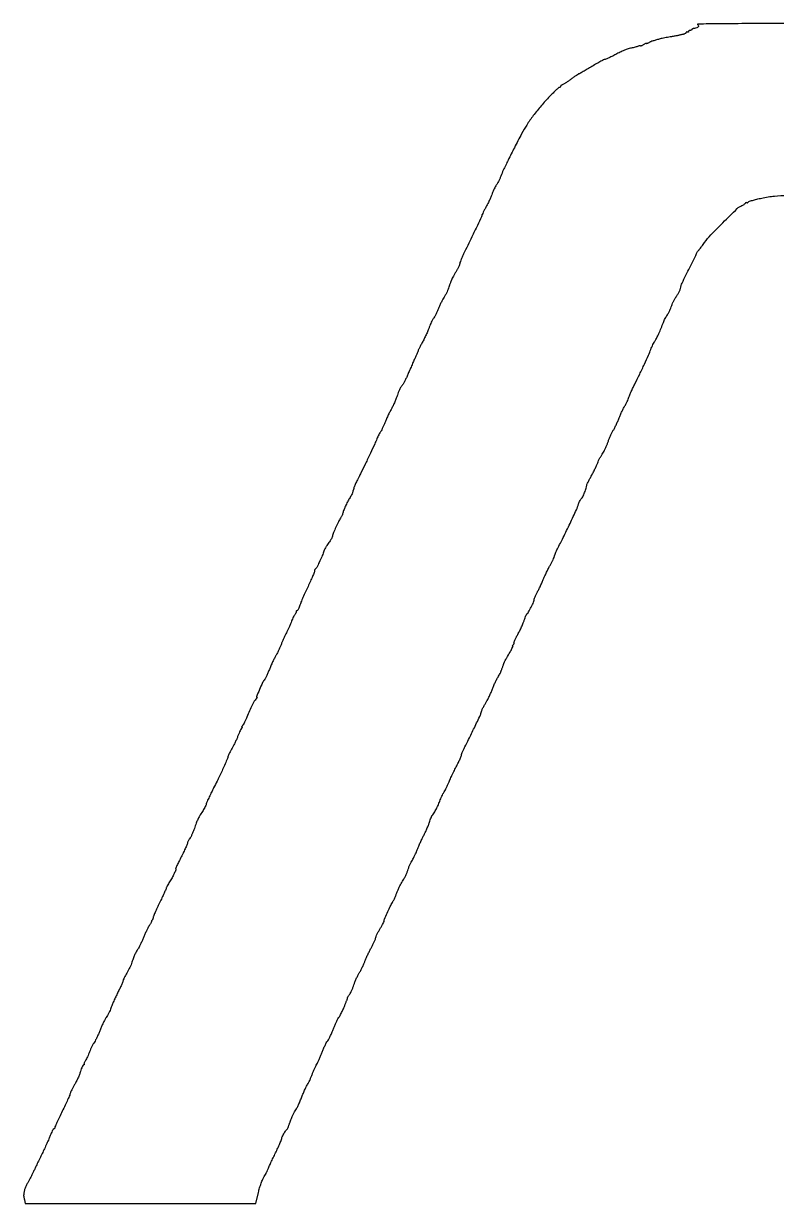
# Model space of a CAD drawing. Extents: x 153 to 7594, y 148 to 3762.
# Drawn here: x 5004 to 5662, y 148 to 1179 of the extents above; entities that cross this region are included whole.
import ezdxf

# ---------------------------------------------------------------- set-up
doc = ezdxf.new("R2010")
doc.units = 0

msp = doc.modelspace()

# ---------------------------------------------------------------- linework, layer by layer
msp.add_lwpolyline([(5671.5, 1178.90574, 0.000854), (5637.649046, 1178.874822, 0.002145), (5612.964974, 1178.704214, 0.000444), (5593.115389, 1178.46425, 0.746427), (5592.991641, 1178.026328, -0.191932), (5593.686309, 1177.069096, -0.245002), (5593.439332, 1176.023801, -0.132847), (5592.138017, 1175.144767, -0.063776), (5590.149081, 1174.736277, 0.034528), (5589.326071, 1174.616757, 0.050699), (5588.631293, 1174.390706, 0.063851), (5588.151508, 1174.100892, 0.228842), (5588, 1173.787196, -0.183552), (5587.885839, 1173.486697, -0.090592), (5587.559375, 1173.231239, -0.070474), (5587.073974, 1173.058128, -0.050507), (5586.5, 1173, 0.06887), (5585.926682, 1172.920655, 0.085131), (5585.440625, 1172.688914, 0.099915), (5585.115626, 1172.344827, 0.140337), (5585, 1171.940983, -0.096615), (5584.929688, 1171.580506, -0.174358), (5584.731339, 1171.359094, -0.171257), (5584.434421, 1171.312451, -0.092807), (5584.08541, 1171.447214, 0.101603), (5583.710531, 1171.584507, 0.124106), (5583.339984, 1171.547929, 0.124439), (5583.031772, 1171.340244, 0.102479), (5582.832108, 1170.996323, -0.135683), (5582.546891, 1170.571696, -0.045553), (5581.932924, 1170.13471, -0.041363), (5581.131425, 1169.75263, -0.036863), (5580.246697, 1169.490092, 0.000913), (5579.223723, 1169.264984, 0.000534), (5577.99903, 1168.99177, 0.000534), (5576.774056, 1168.715746, 0.000907), (5575.75, 1168.481892, -0.007707), (5574.643828, 1168.245066, -0.003142), (5573.132812, 1167.955701, -0.003108), (5571.504781, 1167.664973, -0.003962), (5570, 1167.418157, 0.002023), (5565.558344, 1166.707313, 0.010461), (5563.112699, 1166.253021, 0.013587), (5560.978773, 1165.74942, 0.005022), (5558, 1164.928309, -0.00073), (5556.239615, 1164.426754, -0.001041), (5554.675, 1163.986963, -0.000568), (5553.350381, 1163.619229, -0.015676), (5553, 1163.534112, 0.057289), (5552.694885, 1163.432522, 0.005467), (5551.985938, 1163.092854, 0.006918), (5551.148195, 1162.665655, 0.005402), (5550.25, 1162.179381, -0.017911), (5549.386554, 1161.73948, -0.034314), (5548.660937, 1161.460728, -0.047303), (5548.148354, 1161.354878, -0.446543), (5548, 1161.487869, 0.494202), (5547.847514, 1161.604465, 0.035647), (5547.265625, 1161.400943, 0.02836), (5546.459488, 1160.997086, 0.014727), (5545.5, 1160.408043, -0.01558), (5544.540473, 1159.821226, -0.03022), (5543.734375, 1159.42455, -0.039991), (5543.158322, 1159.235605, -0.485462), (5543, 1159.360239, 0.410737), (5542.83578, 1159.526422, 0.04176), (5542.225541, 1159.482661, 0.033603), (5541.374889, 1159.290435, 0.018477), (5540.363543, 1158.948119, -0.019412), (5539.101102, 1158.523442, -0.00942), (5537.458567, 1158.074433, -0.009328), (5535.728473, 1157.670532, -0.013272), (5534.176521, 1157.381465, 0.050695), (5532.24349, 1156.869492, 0.010439), (5528.966698, 1155.556554, 0.01088), (5525.20913, 1153.861698, 0.010049), (5521.426852, 1151.961388, -0.005442), (5517.867918, 1150.132029, -0.008814), (5514.798571, 1148.663392, -0.003219), (5512.166198, 1147.480826, -0.30966), (5511.780382, 1147.552951, 0.32941), (5511.395803, 1147.610668, 0.002313), (5508.315659, 1145.95948, 0.007508), (5504.755733, 1143.960105, 0.004591), (5500.613791, 1141.500157, -0.002628), (5496.454881, 1139.007985, -0.00408), (5492.838511, 1136.906334, -0.001306), (5489.693535, 1135.123667, -0.125144), (5489.197282, 1134.989489, 0.141661), (5488.736139, 1134.848596, 0.00378), (5486.944207, 1133.660362, 0.007612), (5484.853685, 1132.204498, 0.005104), (5482.506402, 1130.479562, -0.007436), (5480.082853, 1128.715928, -0.00902), (5477.75748, 1127.138095, -0.007832), (5475.762829, 1125.880685, -0.059939), (5474.756402, 1125.422685, 0.045199), (5474.084408, 1125.140416, 0.053937), (5473.515943, 1124.755024, 0.062745), (5473.126654, 1124.330327, 0.155383), (5473, 1123.932612, -0.102817), (5472.926039, 1123.576741, -0.098757), (5472.7159, 1123.273955, -0.097011), (5472.402005, 1123.07107, -0.095384), (5472.03285, 1123, 0.183702), (5471.423011, 1122.768118, 0.00452), (5469.164488, 1120.723438, 0.009202), (5466.547363, 1118.220048, 0.006063), (5463.626342, 1115.25, 0.014368), (5456.159382, 1107.009915, 0.015373), (5449.350827, 1098.533995, 0.016336), (5443.540512, 1090.279324, 0.024872), (5439.102549, 1082.720952, 0.002553), (5432.794098, 1070.486834, 0.003737), (5427.37792, 1059.650637, 0.00379), (5423.116426, 1050.793709, 0.018927), (5420.954712, 1045.723568, -0.012585), (5419.974228, 1043.340598, -0.011794), (5418.854818, 1040.957244, -0.011853), (5417.761944, 1038.890386, -0.039125), (5416.907369, 1037.609369, 0.03972), (5416.087749, 1036.377578, 0.014632), (5415.125933, 1034.523116, 0.014396), (5414.189209, 1032.427799, 0.01679), (5413.425172, 1030.385801, -0.018906), (5412.542377, 1028.056469, -0.008199), (5411.201788, 1025.025829, -0.0081), (5409.669461, 1021.846101, -0.010662), (5408.163831, 1019, 0.004763), (5406.766414, 1016.432198, 0.006541), (5405.562182, 1014.095044, 0.00437), (5404.59766, 1012.118343, 0.074793), (5404.387793, 1011.429937, -0.073248), (5404.012904, 1010.186547, -0.000902), (5400.438815, 1002.611939, -0.002103), (5395.605793, 992.526743, -0.000678), (5388.357863, 977.615643, 0.008819), (5387.072011, 974.856913, 0.011163), (5385.986372, 972.26169, 0.009332), (5385.171061, 970.063762, 0.084336), (5385, 969.056815, -0.096787), (5384.810779, 968.088459, -0.01284), (5383.971875, 966.166848, -0.014483), (5382.840167, 963.918172, -0.011696), (5381.5, 961.570017, 0.00223), (5380.158408, 959.319431, 0.003505), (5379.028125, 957.3729, 0.00095), (5378.059619, 955.670213, 0.129535), (5378, 955.443946, -0.086597), (5377.962218, 955.227433, -0.002813), (5377.657427, 954.395427, -0.005325), (5377.280628, 953.416487, -0.003667), (5376.833794, 952.3151, 0.002076), (5376.377436, 951.20043, 0.002736), (5375.971107, 950.180061, 0.001981), (5375.638732, 949.321934, 0.026427), (5375.534637, 949, -0.022834), (5374.824276, 946.747932, -0.020249), (5373.885849, 944.475961, -0.01965), (5372.734802, 942.218305, -0.018457), (5371.387324, 940.0091, 0.022413), (5370.312576, 938.215274, 0.008551), (5368.972657, 935.628056, 0.008448), (5367.610864, 932.764215, 0.010254), (5366.435635, 930.033876, -0.010537), (5365.295622, 927.389479, -0.010405), (5364.040604, 924.784168, -0.01032), (5362.847924, 922.55007, -0.038898), (5361.967315, 921.231319, 0.042475), (5361.143646, 919.978555, 0.014817), (5360.17105, 918.049963, 0.014593), (5359.221002, 915.853693, 0.016509), (5358.442052, 913.69342, -0.020253), (5357.51461, 911.18044, -0.008142), (5356.053773, 907.822442, -0.008041), (5354.361016, 904.251864, -0.01008), (5352.672429, 901, 0.002748), (5351.116494, 898.108082, 0.004482), (5349.832183, 895.635994, 0.0009), (5348.731002, 893.459453, 0.276797), (5348.744842, 893.271468, -0.259011), (5348.765304, 893.080386, -0.00086), (5347.807556, 890.827199, -0.004303), (5346.688143, 888.267419, -0.002646), (5345.328083, 885.271468, 0.002483), (5343.753966, 881.806991, 0.001639), (5341.977549, 877.810104, 0.001649), (5340.275912, 873.912598, 0.003196), (5338.946013, 870.784203, -0.012248), (5337.728957, 868.059335, -0.012626), (5336.391526, 865.425164, -0.012433), (5335.120117, 863.204199, -0.051354), (5334.187943, 861.971359, 0.058473), (5333.318545, 860.786962, 0.018024), (5332.293497, 858.819717, 0.01776), (5331.296517, 856.518255, 0.018612), (5330.482253, 854.187155, -0.018407), (5329.567928, 851.566152, -0.009496), (5328.242661, 848.355303, -0.009426), (5326.752788, 845.100604, -0.014082), (5325.318355, 842.320259, 0.009876), (5323.834525, 839.502576, 0.006053), (5322.19179, 836.126489, 0.006066), (5320.646027, 832.743688, 0.010746), (5319.465912, 829.913019, -0.00885), (5318.434355, 827.41203, -0.009963), (5317.353046, 825.046974, -0.009307), (5316.357808, 823.074866, -0.052029), (5315.700314, 822.09276, 0.043851), (5315.073904, 821.189333, 0.011668), (5314.240205, 819.645998, 0.01174), (5313.37103, 817.839615, 0.01185), (5312.590452, 816, -0.013392), (5310.745858, 811.689783, -0.002175), (5306.904063, 803.433241, -0.002561), (5302.619999, 794.449653, -0.003624), (5298.707578, 786.5, 0.000129), (5297.797489, 784.682956, 0.000077), (5296.713533, 782.516548, 0.000077), (5295.633073, 780.355472, 0.000132), (5294.73451, 778.556335, 0.008584), (5293.958497, 776.932357, 0.009103), (5293.254322, 775.313948, 0.008775), (5292.698445, 773.900273, 0.040671), (5292.459603, 773.056335, -0.008869), (5292.331042, 772.459709, -0.014295), (5292.19813, 771.957173, -0.008016), (5292.071214, 771.551466, -0.323523), (5292, 771.5, 0.331621), (5291.928596, 771.446791, 0.005941), (5291.789803, 770.960611, 0.012233), (5291.643627, 770.367739, 0.007538), (5291.499318, 769.663782, -0.05704), (5291.202545, 768.708037, -0.014173), (5290.498645, 767.22586, -0.014306), (5289.590557, 765.564916, -0.013917), (5288.580971, 763.942991, 0.028183), (5286.863415, 760.999812, 0.014978), (5285.058053, 757.184284, 0.014887), (5283.517333, 753.351573, 0.035309), (5282.66269, 750.400166, -0.055765), (5282.466814, 749.814365, -0.012189), (5281.99545, 748.859326, -0.01255), (5281.392231, 747.775716, -0.011747), (5280.722478, 746.6992, 0.030121), (5278.951922, 743.605538, 0.010123), (5276.738299, 738.895521, 0.009958), (5274.72856, 734.131216, 0.033592), (5273.691131, 730.915938, -0.050508), (5273.241351, 729.667824, -0.018177), (5272.363211, 727.99402, -0.017815), (5271.261072, 726.216948, -0.020186), (5270.077617, 724.597668, 0.023761), (5268.854829, 722.899227, 0.016603), (5267.634764, 720.878876, 0.016791), (5266.592492, 718.859596, 0.033122), (5265.928754, 717.18173, -0.020849), (5264.39227, 713.000657, -0.012392), (5262.234557, 708.151249, -0.007202), (5259.99786, 703.612006, -0.137097), (5258.936828, 702.460958, 0.096895), (5258.577973, 702.128814, 0.052594), (5258.275193, 701.60699, 0.049621), (5258.069489, 700.989373, 0.055643), (5258, 700.366887, -0.09693), (5257.80085, 699.349251, -0.003918), (5256.351741, 695.867066, -0.006739), (5254.53865, 691.759319, -0.00471), (5252.388906, 687.175904, 0.005321), (5250.13607, 682.357394, 0.005464), (5248.0067, 677.534484, 0.005303), (5246.250266, 673.312466, 0.02292), (5245.350166, 670.75, -0.017388), (5244.733385, 668.929977, -0.026125), (5244.05952, 667.395312, -0.024017), (5243.412234, 666.248939, -0.257676), (5242.961259, 666, 0.121084), (5242.594635, 665.909894, 0.100731), (5242.28237, 665.655943, 0.091602), (5242.072622, 665.276114, 0.080637), (5242, 664.828741, -0.085373), (5241.903796, 664.269414, -0.032259), (5241.590008, 663.537784, -0.030807), (5241.138427, 662.769263, -0.032786), (5240.604284, 662.078741, 0.056799), (5239.960648, 661.158754, 0.014485), (5239.138533, 659.532352, 0.014572), (5238.302544, 657.608447, 0.014302), (5237.574436, 655.627139, -0.015563), (5236.770302, 653.45588, -0.009573), (5235.696092, 650.949861, -0.009596), (5234.537444, 648.509642, -0.016903), (5233.474812, 646.547232, 0.017928), (5232.393746, 644.540966, 0.009165), (5231.175048, 641.952672, 0.009095), (5230.015374, 639.23662, 0.013497), (5229.108012, 636.813942, -0.015756), (5228.190141, 634.396498, -0.010624), (5226.998541, 631.696543, -0.010709), (5225.733321, 629.131874, -0.020849), (5224.596753, 627.153266, 0.0214), (5223.383273, 625.035371, 0.007901), (5221.850051, 621.953995, 0.007814), (5220.280089, 618.533273, 0.009322), (5218.911319, 615.259417, -0.006696), (5217.642171, 612.178463, -0.008225), (5216.371993, 609.338704, -0.006996), (5215.23542, 606.992023, -0.057517), (5214.585569, 606, 0.062415), (5212.68014, 603.028419, 0.011201), (5209.973033, 597.016721, 0.00507), (5207.355325, 590.658732, 0.523576), (5207.801027, 589.984687, -0.224914), (5207.95393, 589.908098, -0.303004), (5207.965285, 589.758058, -0.092491), (5207.765139, 589.519147, -0.027254), (5207.378668, 589.234687, 0.118889), (5206.07129, 587.842837, 0.009976), (5203.698917, 583.474271, 0.013566), (5201.207349, 578.321785, 0.013238), (5198.977323, 573, -0.012685), (5198.044113, 570.766037, -0.013015), (5197.006283, 568.601562, -0.01285), (5196.010356, 566.773441, -0.052196), (5195.265993, 565.75, 0.027534), (5194.723411, 565.076377, 0.065037), (5194.418806, 564.509564, 0.149487), (5194.394631, 564.146296, 0.343517), (5194.595012, 563.984687, -0.120436), (5194.850418, 563.917663, -0.326992), (5194.926021, 563.758058, -0.154766), (5194.796567, 563.519274, -0.039004), (5194.451015, 563.234687, 0.114898), (5193.928107, 562.651582, 0.011216), (5193.048631, 560.96144, 0.013738), (5192.089073, 558.868591, 0.010458), (5191.149983, 556.527661, -0.013477), (5190.075359, 553.894997, -0.008788), (5188.700797, 550.914168, -0.00884), (5187.256666, 548.052289, -0.016649), (5185.974777, 545.804584, 0.014716), (5184.810894, 543.782004, 0.013451), (5183.730828, 541.633654, 0.013598), (5182.870357, 539.66328, 0.042021), (5182.440664, 538.276922, -0.051457), (5181.526907, 535.513872, -0.002144), (5177.224996, 526.04633, -0.003981), (5172.902363, 516.834496, -0.013932), (5169.905033, 511, 0.010637), (5168.043206, 507.433842, 0.006729), (5166.017496, 503.20176, 0.005891), (5164.237284, 499.228059, 0.031693), (5163.433957, 497, -0.034835), (5162.981006, 495.768015, -0.012091), (5162.163752, 494.059375, -0.011943), (5161.16988, 492.214794, -0.013614), (5160.129539, 490.5, 0.008218), (5157.584141, 486.404748, 0.02366), (5156.003601, 483.458357, 0.023247), (5154.693621, 480.347564, 0.007708), (5153.057763, 475.673579, -0.013591), (5152.079128, 472.979485, -0.013168), (5150.945895, 470.313612, -0.013193), (5149.826125, 468.022859, -0.0464), (5148.936471, 466.646365, 0.023889), (5148.195225, 465.605319, 0.024986), (5147.568563, 464.51341, 0.025671), (5147.125799, 463.521205, 0.092183), (5146.999063, 462.842271, -0.102072), (5146.811844, 461.937927, -0.003791), (5145.400713, 458.73648, -0.006741), (5143.643123, 454.966229, -0.004673), (5141.559189, 450.75, 0.003149), (5139.505794, 446.627243, 0.005386), (5137.851095, 443.157812, 0.001306), (5136.470489, 440.160472, 0.546246), (5136.573546, 440, -0.536744), (5136.881389, 439.535802, -0.00897), (5135.3943, 436.184008, -0.016229), (5133.513475, 432.462669, -0.01701), (5131.422654, 428.93029, 0.008685), (5130.323794, 427.142379, 0.010658), (5129.362868, 425.434128, 0.009234), (5128.616241, 423.973793, 0.072481), (5128.384741, 423.249721, -0.064589), (5128.124788, 422.390344, -0.002005), (5126.596338, 419.028846, -0.003895), (5124.744754, 415.080997, -0.002684), (5122.588443, 410.636498, 0.004764), (5120.447361, 406.176232, 0.006828), (5118.641605, 402.179574, 0.003952), (5117.197426, 398.790294, 0.099047), (5117, 397.803444, -0.04464), (5116.944724, 397.185548, -0.036852), (5116.779688, 396.544866, -0.038282), (5116.537692, 395.976161, -0.076791), (5116.25, 395.583333, 0.037723), (5115.96106, 395.247164, 0.033377), (5115.712678, 394.857812, 0.034902), (5115.536683, 394.475424, 0.080826), (5115.474009, 394.166667, -0.10496), (5115.373523, 393.770025, -0.010449), (5114.919973, 392.894938, -0.012788), (5114.324705, 391.866395, -0.009823), (5113.624428, 390.773548, 0.028168), (5112.734979, 389.26655, 0.007428), (5111.486748, 386.759861, 0.007516), (5110.149346, 383.860023, 0.007653), (5108.908002, 380.938568, -0.007612), (5107.668859, 378.021625, -0.007546), (5106.338061, 375.13532, -0.007438), (5105.098715, 372.64634, -0.028888), (5104.221546, 371.165019, 0.018847), (5102.548558, 368.46487, 0.021002), (5101.147397, 365.740401, 0.018575), (5099.850213, 362.636586, 0.010238), (5098.485101, 358.755849, -0.020557), (5097.674235, 356.594256, -0.01107), (5096.508128, 353.997852, -0.011007), (5095.200624, 351.399946, -0.016973), (5093.946234, 349.220411, 0.012679), (5092.775107, 347.225362, 0.013064), (5091.718795, 345.193073, 0.012884), (5090.896233, 343.38734, 0.052905), (5090.545934, 342.238516, -0.050487), (5090.153612, 340.929275, -0.005877), (5088.95078, 338.114051, -0.007012), (5087.429884, 334.79396, -0.005677), (5085.708039, 331.273955, 0.005831), (5083.922758, 327.621422, 0.005708), (5082.210119, 323.902349, 0.005633), (5080.781513, 320.60523, 0.02138), (5080.00145, 318.5, -0.024527), (5079.314167, 316.680385, -0.013087), (5078.297362, 314.5, -0.012999), (5077.140109, 312.322669, -0.019735), (5076.012587, 310.5, 0.025091), (5074.792024, 308.478883, 0.010184), (5073.327237, 305.614765, 0.010047), (5071.873845, 302.464744, 0.012603), (5070.660068, 299.486435, -0.011082), (5069.471976, 296.545587, -0.009548), (5068.096905, 293.508964, -0.009653), (5066.743486, 290.801831, -0.027267), (5065.661615, 288.986435, 0.022523), (5064.631907, 287.295249, 0.011009), (5063.466212, 285.05539, 0.010897), (5062.354271, 282.66906, 0.015517), (5061.4798, 280.5, -0.012622), (5060.644948, 278.394148, -0.010541), (5059.655734, 276.201217, -0.010682), (5058.665383, 274.233123, -0.028375), (5057.850652, 272.887122, 0.026307), (5057.210806, 271.839843, 0.038651), (5056.772516, 270.854622, 0.043901), (5056.564025, 270.05008, 0.24239), (5056.696212, 269.637122, -0.107389), (5056.852118, 269.394656, -0.250384), (5056.824315, 269.187154, -0.178967), (5056.613284, 269.045021, -0.059709), (5056.237625, 269, 0.264347), (5055.723354, 268.707681, 0.022248), (5054.973737, 267.310938, 0.024965), (5054.192379, 265.45332, 0.016467), (5053.47368, 263.25, -0.022626), (5052.589204, 260.647587, -0.012585), (5051.290358, 257.558603, -0.012532), (5049.815775, 254.492416, -0.019781), (5048.383724, 251.949501, 0.011428), (5047.041455, 249.656442, 0.012252), (5045.837521, 247.356428, 0.011869), (5044.900799, 245.335271, 0.055055), (5044.520765, 244.107825, -0.053888), (5044.068569, 242.635183, -0.003568), (5042.288084, 238.569073, -0.005126), (5040.076841, 233.749111, -0.003808), (5037.539762, 228.469898, 0.002933), (5035.033488, 223.278093, 0.004449), (5032.921055, 218.731919, 0.001762), (5031.160545, 214.81659, 0.105144), (5031, 214.061575, -0.081858), (5030.933173, 213.656122, -0.092158), (5030.740367, 213.311838, -0.10067), (5030.453258, 213.081635, -0.119354), (5030.116143, 213, 0.261336), (5029.672082, 212.750888, 0.014293), (5028.848126, 211.310937, 0.019194), (5027.944546, 209.453535, 0.012559), (5027.040649, 207.25, -0.010835), (5025.868352, 204.363858, -0.003758), (5024.056482, 200.251562, -0.003731), (5021.992124, 195.750166, -0.004333), (5019.9594, 191.5, 0.000991), (5017.900568, 187.26815, 0.000859), (5015.757716, 182.821875, 0.000864), (5013.830805, 178.78819, 0.002532), (5012.522058, 176, -0.006854), (5011.357569, 173.573885, -0.004564), (5009.959751, 170.824406, -0.004594), (5008.554399, 168.181095, -0.008963), (5007.376973, 166.104361, 0.025381), (5005.958882, 163.399938, 0.02963), (5004.902375, 160.699675, 0.030027), (5004.183146, 157.925468, 0.027431), (5003.774505, 155, 0.064314), (5003.789322, 154.667364, 0.00397), (5003.967687, 153.692188, 0.005839), (5004.203639, 152.531323, 0.004291), (5004.491219, 151.25), (5005.25, 148), (5105.980833, 148), (5206.711666, 148), (5209.012253, 157.550868, -0.014531), (5210.097496, 161.542966, -0.013451), (5211.438419, 165.570542, -0.013691), (5212.831548, 169.102772, -0.040552), (5214.043584, 171.407672, 0.011451), (5215.142659, 173.231788, 0.010594), (5216.18702, 175.151741, 0.010647), (5217.043918, 176.900106, 0.034467), (5217.505727, 178.106804, -0.031134), (5218.05403, 179.5686, -0.003298), (5219.564095, 182.881374, -0.004063), (5221.422456, 186.804166, -0.003252), (5223.485867, 191, 0.00637), (5225.547986, 195.260066, 0.007331), (5227.403531, 199.377349, 0.006661), (5228.87635, 202.905771, 0.041621), (5229.452021, 204.773955, -0.041681), (5229.903858, 206.239653, -0.022947), (5230.683471, 207.947534, -0.022732), (5231.639357, 209.618687, -0.033633), (5232.636761, 210.980162, 0.011069), (5233.58662, 212.16111, 0.014452), (5234.399215, 213.284242, 0.012023), (5235.021231, 214.247485, 0.11657), (5235.171845, 214.706207, -0.05168), (5235.258026, 215.158172, -0.008623), (5235.52708, 216.001198, -0.009373), (5235.880422, 216.984655, -0.008184), (5236.286006, 218, 0.001306), (5236.698983, 218.993934, 0.001665), (5237.074259, 219.9125, 0.001292), (5237.384336, 220.684488, 0.013987), (5237.5, 221, -0.020182), (5238.331974, 223.185317, -0.012819), (5239.466819, 225.661324, -0.012879), (5240.704495, 228.031963, -0.02375), (5241.849151, 229.880606, 0.035365), (5242.74745, 231.409547, 0.007312), (5244.094341, 234.227428, 0.007651), (5245.563647, 237.553722, 0.007144), (5246.965619, 241, -0.006834), (5248.361547, 244.437529, -0.007449), (5249.812746, 247.7375, -0.007045), (5251.135756, 250.523886, -0.036131), (5251.999874, 252, 0.032442), (5252.80761, 253.356767, 0.009636), (5253.864144, 255.528125, 0.009624), (5254.959842, 258.019531, 0.010248), (5255.935041, 260.5, -0.009827), (5256.926192, 263.027299, -0.008316), (5258.070373, 265.659613, -0.008408), (5259.193758, 268.024456, -0.023117), (5260.089564, 269.639107, 0.025597), (5260.998728, 271.297153, 0.008263), (5262.176707, 273.839758, 0.008216), (5263.395599, 276.715493, 0.009128), (5264.475414, 279.531086, -0.014094), (5265.607125, 282.396554, -0.011222), (5266.983321, 285.423016, -0.011383), (5268.385918, 288.170726, -0.027824), (5269.573433, 290.105964, 0.027608), (5270.759474, 292.036935, 0.011405), (5272.156705, 294.768617, 0.011243), (5273.5254, 297.772759, 0.014207), (5274.648167, 300.611751, -0.011355), (5275.723024, 303.375588, -0.010596), (5276.946052, 306.152976, -0.010636), (5278.136915, 308.573211, -0.035075), (5279.063915, 310.08976, 0.028823), (5280.427007, 312.258399, 0.009894), (5282.152673, 315.543133, 0.009531), (5283.729869, 318.85132, 0.036112), (5284.523036, 321, -0.022105), (5284.631855, 321.322281, -0.001673), (5284.967699, 322.180061, -0.002304), (5285.376591, 323.200434, -0.001751), (5285.833794, 324.3151, 0.006158), (5286.280456, 325.432004, 0.008177), (5286.657427, 326.459107, 0.006081), (5286.947232, 327.324213, 0.077928), (5287, 327.660729, -0.123968), (5287.082302, 327.987576, -0.008763), (5287.546165, 328.815137, -0.011948), (5288.147093, 329.790229, -0.00871), (5288.859284, 330.84563, 0.035605), (5289.694378, 332.239231, 0.012698), (5290.689869, 334.335904, 0.012526), (5291.669337, 336.699632, 0.014457), (5292.480151, 339, -0.018062), (5293.366304, 341.457455, -0.010864), (5294.584746, 344.308043, -0.010874), (5295.921256, 347.093266, -0.018628), (5297.171018, 349.346529, 0.015), (5298.441801, 351.599011, 0.008618), (5299.843793, 354.383638, 0.008604), (5301.157246, 357.232643, 0.014189), (5302.156362, 359.688368, -0.013629), (5303.179813, 362.211998, -0.00723), (5304.577343, 365.283572, -0.00719), (5306.097923, 368.385087, -0.011063), (5307.510768, 371.019051, 0.011444), (5308.819701, 373.463765, 0.011195), (5310.025461, 375.983653, 0.011148), (5310.984116, 378.240921, 0.040802), (5311.439703, 379.725472, -0.044634), (5311.906113, 381.20484, -0.012198), (5312.902857, 383.442746, -0.012233), (5314.16248, 385.935605, -0.012461), (5315.535146, 388.34834, 0.004953), (5316.863082, 390.603014, 0.007242), (5317.983559, 392.616164, 0.003896), (5318.888882, 394.331585, 0.118347), (5319.004631, 394.80008, -0.097102), (5319.347773, 396.491005, -0.004964), (5321.556116, 401.660278, -0.00849), (5323.883173, 406.725682, -0.026828), (5325.677334, 410, 0.021701), (5326.664676, 411.758873, 0.008792), (5327.862119, 414.234375, 0.00868), (5329.058939, 416.946408, 0.010916), (5330.068248, 419.5, -0.015593), (5331.119927, 422.08968, -0.011237), (5332.44683, 424.9125, -0.011367), (5333.831401, 427.542286, -0.024021), (5335.046238, 429.5, 0.026319), (5336.228952, 431.425632, 0.013663), (5337.509149, 433.940625, 0.013547), (5338.686385, 436.602291, 0.020048), (5339.55956, 439, -0.01616), (5340.398957, 441.361898, -0.012032), (5341.470875, 443.9125, -0.012191), (5342.599324, 446.270844, -0.02684), (5343.599368, 448, 0.02398), (5344.630525, 449.759665, 0.009868), (5345.863938, 452.234375, 0.009737), (5347.085367, 454.946421, 0.012331), (5348.102421, 457.5, -0.01152), (5349.184769, 460.230396, -0.006459), (5350.618932, 463.5, -0.006442), (5352.153855, 466.767452, -0.010437), (5353.551956, 469.5, 0.012706), (5354.916866, 472.197802, 0.008462), (5356.348902, 475.353125, 0.008522), (5357.635025, 478.463536, 0.016473), (5358.538249, 481, -0.007596), (5359.258885, 483.143358, -0.010673), (5359.971396, 485.03125, -0.007199), (5360.619091, 486.577721, -0.127692), (5360.950243, 487, 0.096451), (5362.163217, 488.364338, 0.012188), (5364.097049, 491.821118, 0.01508), (5366.030262, 495.767374, 0.01954), (5367.548411, 499.5, -0.012743), (5368.37085, 501.603575, -0.010708), (5369.346032, 503.789625, -0.01085), (5370.322994, 505.748107, -0.02911), (5371.127147, 507.081701, 0.025607), (5371.940701, 508.409771, 0.009573), (5372.948897, 510.349778, 0.009455), (5373.968831, 512.509419, 0.011312), (5374.844211, 514.581701, -0.012879), (5375.928488, 517.126235, -0.0038), (5377.719249, 520.96811, -0.003812), (5379.799364, 525.258942, -0.004094), (5381.896502, 529.416121, 0.005422), (5383.818912, 533.25224, 0.008775), (5385.360762, 536.560238, 0.003201), (5386.601227, 539.397156, 0.306928), (5386.521579, 539.811755, -0.297304), (5386.437795, 540.209849, -0.00679), (5387.197901, 542.090443, -0.012953), (5388.207413, 544.329383, -0.00813), (5389.497309, 546.895634, 0.006455), (5392.807855, 553.427349, 0.00184), (5397.779003, 563.65263, 0.000381), (5403.129481, 574.783625, 0.070465), (5403.514585, 576, -0.045973), (5404.025993, 577.939597, -0.021131), (5405.025237, 580.357192, -0.01979), (5406.360254, 582.961018, -0.018743), (5407.919787, 585.5, 0.025803), (5409.129645, 587.533504, 0.010183), (5410.589355, 590.444925, 0.010047), (5412.041952, 593.660597, 0.012388), (5413.260567, 596.716765, -0.010938), (5414.469318, 599.773918, -0.008921), (5415.892161, 602.992531, -0.009034), (5417.308796, 605.90919, -0.023225), (5418.466475, 607.946893, 0.004767), (5419.437284, 609.517732, 0.007054), (5420.255777, 610.91492, 0.003566), (5420.921579, 612.108899, 0.126049), (5421, 612.415028, -0.080072), (5421.047812, 612.711673, -0.004893), (5421.338887, 613.563147, -0.007187), (5421.711748, 614.573446, -0.005252), (5422.153656, 615.6849, 0.007034), (5422.614475, 616.856059, 0.006903), (5423.045174, 618.047073, 0.006818), (5423.394126, 619.101654, 0.025887), (5423.568581, 619.77322, -0.055202), (5423.798175, 620.483403, -0.009457), (5424.405515, 621.767173, -0.010207), (5425.181375, 623.253041, -0.008952), (5426.050831, 624.77322, 0.00263), (5429.007394, 629.794157, 0.01201), (5430.639742, 632.761663, 0.013338), (5431.569542, 634.675703, 0.545111), (5431.360471, 635, -0.412876), (5431.234897, 635.125002, -0.10225), (5431.298622, 635.440625, -0.049853), (5431.564224, 635.923772, -0.022619), (5432, 636.5, 0.025945), (5432.429857, 637.076325, 0.059097), (5432.675784, 637.559375, 0.129245), (5432.705602, 637.869707, 0.367728), (5432.552399, 638, -0.535363), (5432.400116, 638.228563, -0.006749), (5433.223794, 640.129688, -0.012229), (5434.344569, 642.468967, -0.006917), (5435.810433, 645.25, 0.010446), (5437.447256, 648.409243, 0.008125), (5439.098685, 651.909045, 0.008227), (5440.531931, 655.223115, 0.019655), (5441.456938, 657.738238, -0.01206), (5442.175287, 659.786958, -0.01606), (5442.931601, 661.608862, -0.013319), (5443.641139, 663.069394, -0.135407), (5444.095476, 663.559007, 0.129287), (5445.255878, 664.77972, 0.008764), (5447.511985, 669.056743, 0.00967), (5449.594578, 673.384207, 0.107713), (5450, 675.24433, -0.091956), (5450.148676, 676.045906, -0.008694), (5450.900677, 677.906065, -0.010891), (5451.891888, 680.105841, -0.008367), (5453.066134, 682.464834, 0.006498), (5454.423512, 685.166368, 0.003856), (5455.974511, 688.41948, 0.003859), (5457.471622, 691.688469, 0.006636), (5458.661357, 694.43726, -0.009304), (5459.855992, 697.157468, -0.005631), (5461.366076, 700.334695, -0.00564), (5462.937008, 703.456459, -0.009867), (5464.317425, 706, 0.010406), (5465.536671, 708.252353, 0.011638), (5466.614493, 710.471875, 0.010997), (5467.444493, 712.39837, 0.058834), (5467.74615, 713.5, -0.049174), (5468.013721, 714.556658, -0.011989), (5468.66494, 716.234375, -0.012173), (5469.508445, 718.130462, -0.01186), (5470.45022, 720, 0.008152), (5475.459935, 729.764022, 0.004183), (5481.435819, 742.154472, 0.003005), (5486.976596, 754.077853, 0.03055), (5488.939478, 759.170008, -0.022715), (5489.487135, 760.659848, -0.022365), (5490.170225, 762.101806, -0.022908), (5490.881665, 763.307906, -0.074972), (5491.496348, 763.996969, 0.113092), (5492.573247, 765.405229, 0.012383), (5494.180539, 769.176819, 0.015176), (5495.58363, 773.047786, 0.061798), (5496.065287, 775.5, -0.092375), (5496.236559, 776.157738, -0.004213), (5497.246515, 778.2625, -0.006909), (5498.50669, 780.745558, -0.004885), (5499.987309, 783.5, 0.006809), (5501.590287, 786.509779, 0.005591), (5503.221997, 789.765625, 0.005652), (5504.654186, 792.791345, 0.01488), (5505.590673, 795, -0.017195), (5506.455185, 797.012938, -0.010198), (5507.615905, 799.353125, -0.010199), (5508.870497, 801.642939, -0.017267), (5510.024867, 803.5, 0.024496), (5511.181833, 805.422655, 0.012642), (5512.447063, 807.929274, 0.012536), (5513.620893, 810.57847, 0.018536), (5514.504114, 812.961359, -0.015511), (5515.384887, 815.382483, -0.009803), (5516.55414, 818.15167, -0.009843), (5517.811336, 820.830334, -0.017837), (5518.959446, 822.961359, 0.015157), (5520.169335, 825.178516, 0.006796), (5521.6304, 828.160186, 0.00672), (5523.090612, 831.355934, 0.009078), (5524.31911, 834.286081, -0.009376), (5525.52454, 837.156424, -0.007747), (5526.913214, 840.169714, -0.007838), (5528.27352, 842.89467, -0.020709), (5529.356712, 844.786081, 0.019232), (5530.343918, 846.498147, 0.011805), (5531.379918, 848.584036, 0.011831), (5532.30882, 850.699745, 0.020625), (5532.963533, 852.5, -0.020732), (5533.704862, 854.537062, -0.006475), (5534.981573, 857.528125, -0.006458), (5536.495446, 860.835195, -0.00709), (5538.04925, 864, 0.004596), (5542.308055, 872.566095, 0.004374), (5546.480783, 881.350918, 0.004328), (5550.030696, 889.172951, 0.015707), (5552.086514, 894.23214, -0.013394), (5552.894286, 896.246655, -0.010504), (5553.873796, 898.387273, -0.01065), (5554.869732, 900.340894, -0.025512), (5555.710816, 901.73214, 0.030992), (5557.215944, 904.284508, 0.010576), (5559.085963, 908.158759, 0.009847), (5561.094565, 912.794723, 0.007936), (5563.074724, 917.850684, -0.019965), (5563.710401, 919.365425, -0.011109), (5564.598427, 921.16013, -0.011066), (5565.579198, 922.939189, -0.017569), (5566.504619, 924.411668, 0.025804), (5567.456939, 925.98381, 0.012255), (5568.526314, 928.096708, 0.012111), (5569.539076, 930.36577, 0.016798), (5570.327719, 932.448403, -0.020304), (5571.130357, 934.523952, -0.014644), (5572.185353, 936.771392, -0.014831), (5573.316287, 938.852254, -0.030829), (5574.342239, 940.387418, 0.027963), (5575.869462, 942.644562, 0.029474), (5577.10604, 945.019697, 0.030106), (5578.03215, 947.473458, 0.032244), (5578.632055, 949.965486, -0.071265), (5579.36718, 952.228742, -0.000895), (5586.08666, 965.854859, -0.000611), (5592.984787, 979.737676, -0.10918), (5594.00531, 981, 0.061332), (5594.379353, 981.382011, 0.003652), (5595.352214, 982.675, 0.005449), (5596.48562, 984.239855, 0.003991), (5597.710487, 986, -0.040037), (5603.137304, 992.710709, -0.006253), (5615.038834, 1004.922146, -0.003998), (5627.545182, 1017.238624, -0.089364), (5631.75, 1020.06312, 0.019647), (5632.994909, 1020.668372, 0.027918), (5634.045313, 1021.308977, 0.027063), (5634.817893, 1021.905586, 0.218141), (5635, 1022.303128, -0.138183), (5635.074246, 1022.566648, -0.19104), (5635.268661, 1022.712614, -0.139473), (5635.564427, 1022.709456, -0.066532), (5635.91459, 1022.552786, 0.101761), (5636.289505, 1022.415613, 0.124167), (5636.660153, 1022.452482, 0.124379), (5636.968525, 1022.660611, 0.102319), (5637.168359, 1023.005076, -0.240068), (5637.65744, 1023.486807, -0.005825), (5640.784922, 1024.437001, -0.011424), (5644.573041, 1025.446595, -0.007364), (5649.003769, 1026.450832, -0.024291), (5660.23677, 1028.258838, -0.02935), (5670.901972, 1028.817463, -0.029768)], format="xyb")

doc.saveas('drawing.dxf')
